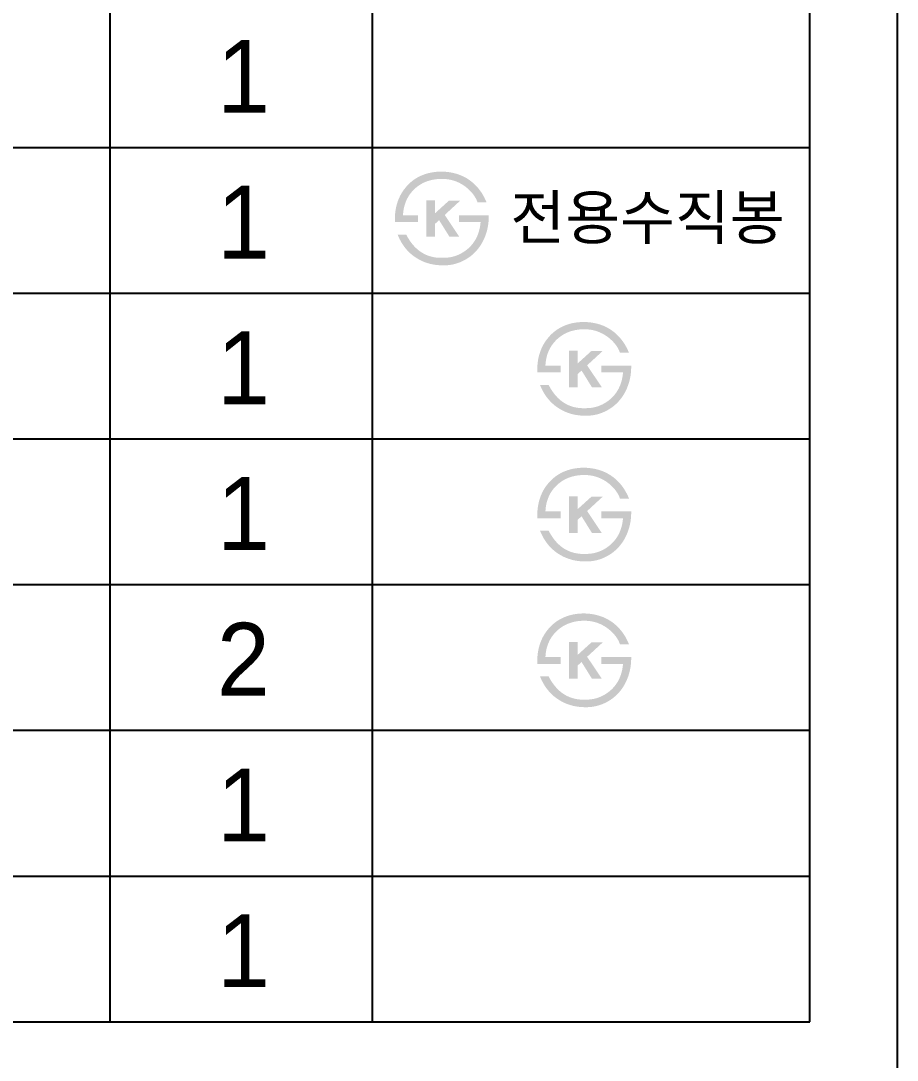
# Model space of a CAD drawing. Header units: millimetres. Extents: x 0 to 5648, y -67 to 2530.
# Drawn here: x 3435.6 to 3736.3, y 1836.8 to 2193.4 of the extents above; entities that cross this region are included whole.
import ezdxf
from ezdxf.enums import TextEntityAlignment as Align

# ---------------------------------------------------------------- set-up
doc = ezdxf.new("R2010")
doc.units = ezdxf.units.MM
doc.layers.add('TEXT', color=7, linetype='Continuous')
doc.layers.add('도각라인', color=255, linetype='Continuous')
doc.styles.add('타이틀', font='H2GTRM.TTF', dxfattribs={"height": 25})

msp = doc.modelspace()

# ---------------------------------------------------------------- hatches: boundary and pattern name
at = {"layer": 'TEXT'}
for points in [[(3563.98, 2124.38), (3563.96, 2124.8), (3563.95, 2125.21), (3563.95, 2125.61), (3563.96, 2126.02), (3563.97, 2126.42), (3563.99, 2126.82), (3564.03, 2127.22), (3564.07, 2127.62), (3564.11, 2128.02), (3564.17, 2128.41), (3564.24, 2128.8), (3564.31, 2129.19), (3564.39, 2129.58), (3564.49, 2129.97), (3564.59, 2130.35), (3564.69, 2130.73), (3564.82, 2131.12), (3564.94, 2131.5), (3565.08, 2131.87), (3565.23, 2132.24), (3565.38, 2132.61), (3565.55, 2132.96), (3565.72, 2133.32), (3565.89, 2133.66), (3566.08, 2134), (3566.28, 2134.34), (3566.48, 2134.66), (3566.69, 2134.99), (3566.91, 2135.3), (3567.14, 2135.61), (3567.38, 2135.92), (3567.88, 2136.53), (3568.15, 2136.84), (3568.43, 2137.13), (3568.71, 2137.42), (3569, 2137.7), (3569.3, 2137.97), (3569.6, 2138.23), (3569.91, 2138.48), (3570.23, 2138.72), (3570.55, 2138.95), (3570.88, 2139.18), (3571.22, 2139.39), (3571.57, 2139.6), (3571.92, 2139.79), (3572.28, 2139.98), (3572.65, 2140.16), (3573.05, 2140.34), (3573.46, 2140.51), (3573.88, 2140.67), (3574.3, 2140.82), (3574.72, 2140.95), (3575.16, 2141.08), (3575.6, 2141.19), (3576.04, 2141.29), (3576.49, 2141.38), (3576.95, 2141.46), (3577.41, 2141.53), (3577.88, 2141.58), (3578.36, 2141.63), (3578.84, 2141.66), (3579.33, 2141.68), (3579.82, 2141.69), (3580.58, 2141.67), (3580.96, 2141.65), (3581.33, 2141.63), (3581.7, 2141.59), (3582.06, 2141.55), (3582.42, 2141.51), (3582.78, 2141.45), (3583.13, 2141.4), (3583.48, 2141.33), (3583.82, 2141.26), (3584.16, 2141.18), (3584.5, 2141.1), (3584.83, 2141.01), (3585.16, 2140.91), (3585.49, 2140.81), (3585.81, 2140.7), (3586.13, 2140.58), (3586.44, 2140.46), (3586.75, 2140.33), (3587.06, 2140.2), (3587.36, 2140.06), (3587.66, 2139.91), (3587.96, 2139.75), (3588.25, 2139.59), (3588.54, 2139.43), (3588.82, 2139.25), (3589.1, 2139.07), (3589.38, 2138.89), (3589.65, 2138.7), (3589.92, 2138.5), (3590.18, 2138.29), (3590.6, 2137.95), (3591.01, 2137.59), (3591.41, 2137.22), (3591.79, 2136.83), (3592.16, 2136.43), (3592.52, 2136.02), (3592.86, 2135.59), (3593.19, 2135.15), (3593.51, 2134.7), (3593.82, 2134.23), (3594.12, 2133.74), (3594.4, 2133.25), (3594.67, 2132.74), (3594.92, 2132.22), (3595.17, 2131.68), (3595.4, 2131.13), (3595.4, 2131.13), (3592.3, 2131.13), (3592.3, 2131.13), (3592.24, 2131.3), (3592.17, 2131.48), (3592.1, 2131.65), (3592.03, 2131.82), (3591.96, 2131.99), (3591.88, 2132.17), (3591.79, 2132.34), (3591.7, 2132.51), (3591.61, 2132.67), (3591.52, 2132.84), (3591.42, 2133.01), (3591.31, 2133.17), (3591.21, 2133.34), (3591.1, 2133.5), (3590.98, 2133.67), (3590.86, 2133.83), (3590.74, 2133.99), (3590.61, 2134.15), (3590.35, 2134.47), (3590.07, 2134.78), (3589.77, 2135.09), (3589.46, 2135.4), (3589.13, 2135.71), (3588.79, 2136.01), (3588.43, 2136.3), (3588.2, 2136.48), (3587.97, 2136.65), (3587.73, 2136.82), (3587.5, 2136.98), (3587.26, 2137.14), (3587.02, 2137.29), (3586.78, 2137.43), (3586.53, 2137.57), (3586.29, 2137.7), (3586.04, 2137.83), (3585.79, 2137.95), (3585.54, 2138.06), (3585.28, 2138.17), (3585.03, 2138.28), (3584.77, 2138.38), (3584.51, 2138.47), (3584.25, 2138.56), (3583.98, 2138.64), (3583.72, 2138.72), (3583.45, 2138.79), (3583.18, 2138.85), (3582.91, 2138.91), (3582.64, 2138.96), (3582.36, 2139.01), (3582.09, 2139.06), (3581.81, 2139.09), (3581.53, 2139.12), (3581.24, 2139.15), (3580.96, 2139.17), (3580.67, 2139.18), (3580.39, 2139.19), (3580.1, 2139.19), (3579.75, 2139.19), (3579.41, 2139.18), (3579.07, 2139.16), (3578.73, 2139.14), (3578.4, 2139.11), (3578.07, 2139.08), (3577.74, 2139.03), (3577.42, 2138.98), (3577.1, 2138.93), (3576.79, 2138.87), (3576.48, 2138.8), (3576.17, 2138.72), (3575.87, 2138.64), (3575.57, 2138.55), (3575.27, 2138.46), (3574.98, 2138.36), (3574.69, 2138.25), (3574.41, 2138.14), (3574.13, 2138.02), (3573.85, 2137.89), (3573.58, 2137.76), (3573.31, 2137.62), (3573.04, 2137.47), (3572.78, 2137.32), (3572.52, 2137.16), (3572.27, 2136.99), (3572.02, 2136.82), (3571.77, 2136.64), (3571.53, 2136.45), (3571.29, 2136.26), (3571.05, 2136.06), (3570.82, 2135.85), (3570.59, 2135.64), (3570.36, 2135.41), (3570.14, 2135.19), (3569.93, 2134.96), (3569.72, 2134.72), (3569.52, 2134.48), (3569.33, 2134.24), (3569.15, 2133.99), (3568.97, 2133.74), (3568.79, 2133.48), (3568.63, 2133.22), (3568.47, 2132.95), (3568.32, 2132.68), (3568.17, 2132.41), (3568.04, 2132.13), (3567.91, 2131.85), (3567.78, 2131.56), (3567.66, 2131.27), (3567.55, 2130.97), (3567.45, 2130.67), (3567.35, 2130.37), (3567.26, 2130.06), (3567.18, 2129.75), (3567.1, 2129.43), (3567.03, 2129.11), (3566.97, 2128.78), (3566.91, 2128.45), (3566.86, 2128.12), (3566.82, 2127.78), (3566.78, 2127.44), (3566.75, 2127.09), (3566.73, 2126.74), (3566.73, 2126.74), (3571.91, 2126.74), (3571.91, 2126.74), (3571.91, 2126.74), (3571.91, 2124.39), (3571.91, 2124.38), (3571.91, 2124.38), (3563.98, 2124.38)], [(3577.74, 2127.42), (3582.54, 2131.78), (3586.41, 2131.78), (3581.04, 2126.82), (3586.07, 2119.32), (3582.69, 2119.32), (3579.13, 2125.02), (3577.74, 2123.78), (3577.74, 2119.32), (3574.79, 2119.32), (3574.79, 2131.89), (3577.74, 2131.89)], [(3596.15, 2126.74), (3596.15, 2126.3), (3596.15, 2125.86), (3596.14, 2125.42), (3596.11, 2124.99), (3596.08, 2124.56), (3596.04, 2124.14), (3595.99, 2123.71), (3595.92, 2123.29), (3595.85, 2122.87), (3595.77, 2122.45), (3595.69, 2122.04), (3595.59, 2121.63), (3595.48, 2121.22), (3595.36, 2120.81), (3595.24, 2120.41), (3595.1, 2120.01), (3594.96, 2119.62), (3594.81, 2119.24), (3594.66, 2118.87), (3594.49, 2118.5), (3594.32, 2118.13), (3594.14, 2117.78), (3593.95, 2117.43), (3593.76, 2117.08), (3593.55, 2116.74), (3593.34, 2116.41), (3593.12, 2116.08), (3592.9, 2115.76), (3592.66, 2115.44), (3592.42, 2115.13), (3592.17, 2114.83), (3591.91, 2114.53), (3591.64, 2114.24), (3591.37, 2113.95), (3591.09, 2113.68), (3590.8, 2113.41), (3590.51, 2113.15), (3590.21, 2112.9), (3589.91, 2112.66), (3589.6, 2112.43), (3589.28, 2112.21), (3588.96, 2111.99), (3588.64, 2111.79), (3588.31, 2111.59), (3587.97, 2111.4), (3587.63, 2111.22), (3587.28, 2111.04), (3586.93, 2110.88), (3586.56, 2110.71), (3586.19, 2110.56), (3585.82, 2110.42), (3585.44, 2110.29), (3585.06, 2110.16), (3584.68, 2110.05), (3584.3, 2109.95), (3583.91, 2109.86), (3583.52, 2109.78), (3583.12, 2109.72), (3582.73, 2109.66), (3582.33, 2109.61), (3581.93, 2109.57), (3581.52, 2109.55), (3581.11, 2109.53), (3580.7, 2109.53), (3580.04, 2109.53), (3579.38, 2109.56), (3578.74, 2109.61), (3578.1, 2109.67), (3577.48, 2109.76), (3577.17, 2109.81), (3576.87, 2109.87), (3576.56, 2109.93), (3576.26, 2110), (3575.96, 2110.07), (3575.67, 2110.15), (3575.38, 2110.23), (3575.09, 2110.32), (3574.8, 2110.41), (3574.51, 2110.51), (3574.23, 2110.61), (3573.95, 2110.72), (3573.67, 2110.84), (3573.4, 2110.96), (3573.13, 2111.08), (3572.86, 2111.21), (3572.59, 2111.34), (3572.32, 2111.48), (3572.06, 2111.63), (3571.8, 2111.78), (3571.55, 2111.93), (3571.02, 2112.26), (3570.76, 2112.44), (3570.5, 2112.63), (3570.25, 2112.81), (3570, 2113.01), (3569.75, 2113.21), (3569.51, 2113.41), (3569.27, 2113.62), (3569.04, 2113.83), (3568.81, 2114.05), (3568.59, 2114.27), (3568.37, 2114.5), (3568.15, 2114.73), (3567.94, 2114.97), (3567.74, 2115.21), (3567.53, 2115.46), (3567.34, 2115.71), (3567.14, 2115.97), (3566.95, 2116.23), (3566.77, 2116.5), (3566.59, 2116.77), (3566.41, 2117.04), (3566.24, 2117.33), (3566.07, 2117.61), (3565.91, 2117.9), (3565.75, 2118.2), (3565.59, 2118.5), (3565.44, 2118.81), (3565.15, 2119.44), (3564.88, 2120.08), (3564.88, 2120.08), (3567.83, 2120.08), (3567.83, 2120.08), (3568.06, 2119.66), (3568.29, 2119.24), (3568.53, 2118.84), (3568.78, 2118.45), (3569.02, 2118.07), (3569.28, 2117.7), (3569.54, 2117.35), (3569.8, 2117.01), (3570.07, 2116.67), (3570.34, 2116.35), (3570.62, 2116.05), (3570.91, 2115.75), (3571.2, 2115.46), (3571.5, 2115.19), (3571.8, 2114.93), (3572.1, 2114.68), (3572.33, 2114.51), (3572.56, 2114.34), (3572.79, 2114.18), (3573.03, 2114.02), (3573.26, 2113.87), (3573.5, 2113.73), (3573.75, 2113.6), (3573.99, 2113.46), (3574.24, 2113.34), (3574.49, 2113.22), (3574.74, 2113.11), (3575, 2113), (3575.26, 2112.9), (3575.52, 2112.81), (3575.79, 2112.72), (3576.06, 2112.63), (3576.33, 2112.56), (3576.6, 2112.49), (3576.88, 2112.42), (3577.16, 2112.36), (3577.44, 2112.31), (3577.72, 2112.26), (3578.01, 2112.22), (3578.3, 2112.19), (3578.59, 2112.16), (3578.89, 2112.14), (3579.19, 2112.12), (3579.49, 2112.11), (3579.79, 2112.11), (3580.1, 2112.11), (3580.41, 2112.11), (3581.27, 2112.14), (3581.54, 2112.15), (3581.81, 2112.17), (3582.08, 2112.2), (3582.35, 2112.23), (3582.61, 2112.26), (3582.88, 2112.31), (3583.14, 2112.35), (3583.4, 2112.41), (3583.66, 2112.46), (3583.92, 2112.53), (3584.17, 2112.6), (3584.43, 2112.67), (3584.68, 2112.75), (3584.93, 2112.84), (3585.18, 2112.93), (3585.42, 2113.03), (3585.67, 2113.13), (3585.91, 2113.24), (3586.15, 2113.36), (3586.39, 2113.48), (3586.63, 2113.6), (3586.87, 2113.73), (3587.1, 2113.87), (3587.34, 2114.01), (3587.57, 2114.16), (3587.8, 2114.31), (3588.03, 2114.47), (3588.25, 2114.63), (3588.48, 2114.8), (3588.7, 2114.98), (3588.96, 2115.2), (3589.21, 2115.42), (3589.45, 2115.64), (3589.68, 2115.87), (3589.91, 2116.11), (3590.13, 2116.35), (3590.34, 2116.6), (3590.55, 2116.85), (3590.75, 2117.1), (3590.94, 2117.36), (3591.13, 2117.63), (3591.3, 2117.9), (3591.47, 2118.18), (3591.64, 2118.46), (3591.79, 2118.75), (3591.94, 2119.04), (3592.08, 2119.33), (3592.22, 2119.64), (3592.35, 2119.94), (3592.47, 2120.25), (3592.58, 2120.57), (3592.68, 2120.89), (3592.78, 2121.22), (3592.87, 2121.55), (3592.96, 2121.89), (3593.04, 2122.23), (3593.11, 2122.57), (3593.17, 2122.93), (3593.22, 2123.28), (3593.27, 2123.65), (3593.31, 2124.01), (3593.35, 2124.38), (3593.35, 2124.38), (3585.92, 2124.38), (3585.92, 2124.38), (3585.92, 2124.39), (3585.92, 2126.74), (3585.92, 2126.74), (3585.92, 2126.74), (3596.15, 2126.74)], [(3612.83, 2072.79), (3612.81, 2073.2), (3612.8, 2073.61), (3612.8, 2074.02), (3612.81, 2074.42), (3612.82, 2074.83), (3612.85, 2075.23), (3612.88, 2075.63), (3612.92, 2076.03), (3612.97, 2076.42), (3613.02, 2076.82), (3613.09, 2077.21), (3613.16, 2077.6), (3613.25, 2077.99), (3613.34, 2078.37), (3613.44, 2078.76), (3613.55, 2079.14), (3613.67, 2079.52), (3613.8, 2079.9), (3613.94, 2080.28), (3614.08, 2080.65), (3614.24, 2081.01), (3614.4, 2081.37), (3614.57, 2081.72), (3614.75, 2082.07), (3614.93, 2082.41), (3615.13, 2082.74), (3615.33, 2083.07), (3615.54, 2083.39), (3615.76, 2083.71), (3615.99, 2084.02), (3616.23, 2084.32), (3616.73, 2084.94), (3617, 2085.24), (3617.28, 2085.54), (3617.56, 2085.83), (3617.85, 2086.1), (3618.15, 2086.37), (3618.45, 2086.63), (3618.76, 2086.88), (3619.08, 2087.12), (3619.4, 2087.36), (3619.74, 2087.58), (3620.08, 2087.79), (3620.42, 2088), (3620.77, 2088.2), (3621.13, 2088.38), (3621.5, 2088.56), (3621.9, 2088.74), (3622.31, 2088.91), (3622.73, 2089.07), (3623.15, 2089.22), (3623.58, 2089.36), (3624.01, 2089.48), (3624.45, 2089.59), (3624.89, 2089.7), (3625.34, 2089.79), (3625.8, 2089.87), (3626.26, 2089.93), (3626.73, 2089.99), (3627.21, 2090.03), (3627.69, 2090.07), (3628.18, 2090.09), (3628.67, 2090.1), (3629.44, 2090.08), (3629.81, 2090.06), (3630.18, 2090.03), (3630.55, 2090), (3630.91, 2089.96), (3631.27, 2089.91), (3631.63, 2089.86), (3631.98, 2089.8), (3632.33, 2089.74), (3632.67, 2089.66), (3633.01, 2089.59), (3633.35, 2089.5), (3633.69, 2089.41), (3634.01, 2089.32), (3634.34, 2089.21), (3634.66, 2089.1), (3634.98, 2088.99), (3635.29, 2088.87), (3635.61, 2088.74), (3635.91, 2088.6), (3636.21, 2088.46), (3636.51, 2088.31), (3636.81, 2088.16), (3637.1, 2088), (3637.39, 2087.83), (3637.67, 2087.66), (3637.95, 2087.48), (3638.23, 2087.29), (3638.5, 2087.1), (3638.77, 2086.9), (3639.04, 2086.7), (3639.46, 2086.35), (3639.86, 2086), (3640.26, 2085.62), (3640.64, 2085.24), (3641.01, 2084.84), (3641.37, 2084.42), (3641.71, 2084), (3642.05, 2083.56), (3642.37, 2083.1), (3642.67, 2082.63), (3642.97, 2082.15), (3643.25, 2081.65), (3643.52, 2081.14), (3643.78, 2080.62), (3644.02, 2080.08), (3644.25, 2079.53), (3644.25, 2079.53), (3641.15, 2079.53), (3641.15, 2079.53), (3641.09, 2079.71), (3641.02, 2079.88), (3640.96, 2080.06), (3640.88, 2080.23), (3640.81, 2080.4), (3640.73, 2080.57), (3640.64, 2080.74), (3640.56, 2080.91), (3640.46, 2081.08), (3640.37, 2081.25), (3640.27, 2081.41), (3640.17, 2081.58), (3640.06, 2081.74), (3639.95, 2081.91), (3639.83, 2082.07), (3639.71, 2082.23), (3639.59, 2082.39), (3639.47, 2082.55), (3639.2, 2082.87), (3638.92, 2083.19), (3638.62, 2083.5), (3638.31, 2083.81), (3637.99, 2084.11), (3637.64, 2084.41), (3637.29, 2084.71), (3637.05, 2084.89), (3636.82, 2085.06), (3636.59, 2085.23), (3636.35, 2085.39), (3636.11, 2085.54), (3635.87, 2085.69), (3635.63, 2085.84), (3635.38, 2085.97), (3635.14, 2086.11), (3634.89, 2086.23), (3634.64, 2086.35), (3634.39, 2086.47), (3634.13, 2086.58), (3633.88, 2086.68), (3633.62, 2086.78), (3633.36, 2086.88), (3633.1, 2086.96), (3632.84, 2087.05), (3632.57, 2087.12), (3632.3, 2087.19), (3632.03, 2087.26), (3631.76, 2087.32), (3631.49, 2087.37), (3631.22, 2087.42), (3630.94, 2087.46), (3630.66, 2087.5), (3630.38, 2087.53), (3630.1, 2087.55), (3629.81, 2087.57), (3629.53, 2087.59), (3629.24, 2087.6), (3628.95, 2087.6), (3628.6, 2087.6), (3628.26, 2087.59), (3627.92, 2087.57), (3627.58, 2087.55), (3627.25, 2087.52), (3626.92, 2087.48), (3626.59, 2087.44), (3626.27, 2087.39), (3625.95, 2087.33), (3625.64, 2087.27), (3625.33, 2087.2), (3625.02, 2087.13), (3624.72, 2087.05), (3624.42, 2086.96), (3624.13, 2086.86), (3623.83, 2086.76), (3623.55, 2086.66), (3623.26, 2086.54), (3622.98, 2086.42), (3622.7, 2086.29), (3622.43, 2086.16), (3622.16, 2086.02), (3621.9, 2085.87), (3621.63, 2085.72), (3621.38, 2085.56), (3621.12, 2085.39), (3620.87, 2085.22), (3620.62, 2085.04), (3620.38, 2084.86), (3620.14, 2084.66), (3619.91, 2084.46), (3619.67, 2084.26), (3619.44, 2084.04), (3619.21, 2083.82), (3619, 2083.59), (3618.78, 2083.36), (3618.58, 2083.13), (3618.38, 2082.89), (3618.18, 2082.64), (3618, 2082.39), (3617.82, 2082.14), (3617.65, 2081.89), (3617.48, 2081.62), (3617.32, 2081.36), (3617.17, 2081.09), (3617.03, 2080.82), (3616.89, 2080.54), (3616.76, 2080.25), (3616.63, 2079.97), (3616.52, 2079.68), (3616.4, 2079.38), (3616.3, 2079.08), (3616.2, 2078.78), (3616.11, 2078.47), (3616.03, 2078.15), (3615.95, 2077.84), (3615.88, 2077.51), (3615.82, 2077.19), (3615.76, 2076.86), (3615.71, 2076.52), (3615.67, 2076.18), (3615.64, 2075.84), (3615.61, 2075.49), (3615.59, 2075.14), (3615.59, 2075.14), (3620.76, 2075.14), (3620.76, 2075.14), (3620.76, 2075.14), (3620.76, 2072.79), (3620.76, 2072.79), (3620.76, 2072.79), (3612.83, 2072.79)], [(3626.59, 2075.83), (3631.39, 2080.18), (3635.26, 2080.18), (3629.89, 2075.23), (3634.92, 2067.72), (3631.54, 2067.72), (3627.98, 2073.43), (3626.59, 2072.19), (3626.59, 2067.72), (3623.64, 2067.72), (3623.64, 2080.29), (3626.59, 2080.29)], [(3645, 2075.14), (3645.01, 2074.7), (3645, 2074.26), (3644.99, 2073.83), (3644.96, 2073.4), (3644.93, 2072.97), (3644.89, 2072.54), (3644.84, 2072.12), (3644.78, 2071.69), (3644.71, 2071.28), (3644.63, 2070.86), (3644.54, 2070.44), (3644.44, 2070.03), (3644.33, 2069.62), (3644.21, 2069.22), (3644.09, 2068.81), (3643.95, 2068.41), (3643.81, 2068.03), (3643.66, 2067.65), (3643.51, 2067.27), (3643.34, 2066.9), (3643.17, 2066.54), (3642.99, 2066.18), (3642.81, 2065.83), (3642.61, 2065.49), (3642.41, 2065.15), (3642.2, 2064.81), (3641.98, 2064.49), (3641.75, 2064.16), (3641.51, 2063.85), (3641.27, 2063.54), (3641.02, 2063.23), (3640.76, 2062.93), (3640.49, 2062.64), (3640.22, 2062.36), (3639.94, 2062.08), (3639.65, 2061.82), (3639.36, 2061.56), (3639.06, 2061.31), (3638.76, 2061.07), (3638.45, 2060.84), (3638.14, 2060.61), (3637.82, 2060.4), (3637.49, 2060.19), (3637.16, 2059.99), (3636.82, 2059.8), (3636.48, 2059.62), (3636.13, 2059.45), (3635.78, 2059.28), (3635.41, 2059.12), (3635.04, 2058.97), (3634.67, 2058.82), (3634.29, 2058.69), (3633.91, 2058.57), (3633.53, 2058.46), (3633.15, 2058.36), (3632.76, 2058.27), (3632.37, 2058.19), (3631.98, 2058.12), (3631.58, 2058.06), (3631.18, 2058.02), (3630.78, 2057.98), (3630.37, 2057.95), (3629.97, 2057.94), (3629.56, 2057.93), (3628.89, 2057.94), (3628.24, 2057.96), (3627.59, 2058.01), (3626.96, 2058.08), (3626.33, 2058.17), (3626.02, 2058.22), (3625.72, 2058.28), (3625.42, 2058.34), (3625.11, 2058.4), (3624.82, 2058.48), (3624.52, 2058.55), (3624.23, 2058.64), (3623.94, 2058.73), (3623.65, 2058.82), (3623.37, 2058.92), (3623.08, 2059.02), (3622.8, 2059.13), (3622.53, 2059.24), (3622.25, 2059.36), (3621.98, 2059.48), (3621.71, 2059.61), (3621.44, 2059.75), (3621.18, 2059.89), (3620.92, 2060.03), (3620.66, 2060.18), (3620.4, 2060.34), (3619.88, 2060.67), (3619.61, 2060.85), (3619.35, 2061.03), (3619.1, 2061.22), (3618.85, 2061.41), (3618.6, 2061.61), (3618.36, 2061.81), (3618.13, 2062.02), (3617.89, 2062.24), (3617.66, 2062.45), (3617.44, 2062.68), (3617.22, 2062.9), (3617.01, 2063.14), (3616.79, 2063.37), (3616.59, 2063.62), (3616.39, 2063.86), (3616.19, 2064.12), (3615.99, 2064.37), (3615.8, 2064.63), (3615.62, 2064.9), (3615.44, 2065.17), (3615.26, 2065.45), (3615.09, 2065.73), (3614.92, 2066.02), (3614.76, 2066.31), (3614.6, 2066.61), (3614.44, 2066.91), (3614.29, 2067.21), (3614.01, 2067.84), (3613.73, 2068.49), (3613.73, 2068.49), (3616.69, 2068.49), (3616.69, 2068.49), (3616.91, 2068.06), (3617.15, 2067.65), (3617.38, 2067.25), (3617.63, 2066.86), (3617.88, 2066.48), (3618.13, 2066.11), (3618.39, 2065.75), (3618.65, 2065.41), (3618.92, 2065.08), (3619.2, 2064.76), (3619.48, 2064.45), (3619.76, 2064.15), (3620.05, 2063.87), (3620.35, 2063.6), (3620.65, 2063.33), (3620.96, 2063.08), (3621.18, 2062.91), (3621.41, 2062.74), (3621.64, 2062.58), (3621.88, 2062.43), (3622.11, 2062.28), (3622.35, 2062.14), (3622.6, 2062), (3622.84, 2061.87), (3623.09, 2061.74), (3623.34, 2061.63), (3623.6, 2061.51), (3623.85, 2061.41), (3624.11, 2061.31), (3624.38, 2061.21), (3624.64, 2061.12), (3624.91, 2061.04), (3625.18, 2060.96), (3625.45, 2060.89), (3625.73, 2060.83), (3626.01, 2060.77), (3626.29, 2060.72), (3626.58, 2060.67), (3626.86, 2060.63), (3627.15, 2060.59), (3627.45, 2060.57), (3627.74, 2060.54), (3628.04, 2060.53), (3628.34, 2060.52), (3628.65, 2060.51), (3628.95, 2060.51), (3629.26, 2060.52), (3630.12, 2060.54), (3630.4, 2060.56), (3630.67, 2060.58), (3630.93, 2060.6), (3631.2, 2060.63), (3631.47, 2060.67), (3631.73, 2060.71), (3631.99, 2060.76), (3632.25, 2060.81), (3632.51, 2060.87), (3632.77, 2060.93), (3633.02, 2061), (3633.28, 2061.08), (3633.53, 2061.16), (3633.78, 2061.25), (3634.03, 2061.34), (3634.28, 2061.44), (3634.52, 2061.54), (3634.76, 2061.65), (3635.01, 2061.76), (3635.25, 2061.88), (3635.48, 2062.01), (3635.72, 2062.14), (3635.96, 2062.27), (3636.19, 2062.42), (3636.42, 2062.56), (3636.65, 2062.72), (3636.88, 2062.88), (3637.11, 2063.04), (3637.33, 2063.21), (3637.55, 2063.38), (3637.81, 2063.6), (3638.06, 2063.82), (3638.3, 2064.05), (3638.54, 2064.28), (3638.76, 2064.51), (3638.98, 2064.76), (3639.2, 2065), (3639.4, 2065.25), (3639.6, 2065.51), (3639.79, 2065.77), (3639.98, 2066.04), (3640.16, 2066.31), (3640.33, 2066.58), (3640.49, 2066.86), (3640.65, 2067.15), (3640.79, 2067.44), (3640.94, 2067.74), (3641.07, 2068.04), (3641.2, 2068.35), (3641.32, 2068.66), (3641.43, 2068.97), (3641.54, 2069.3), (3641.64, 2069.62), (3641.73, 2069.95), (3641.81, 2070.29), (3641.89, 2070.63), (3641.96, 2070.98), (3642.02, 2071.33), (3642.08, 2071.69), (3642.13, 2072.05), (3642.17, 2072.42), (3642.2, 2072.79), (3642.2, 2072.79), (3634.77, 2072.79), (3634.77, 2072.79), (3634.77, 2072.79), (3634.77, 2075.14), (3634.77, 2075.14), (3634.77, 2075.14), (3645, 2075.14)], [(3612.83, 2022.79), (3612.81, 2023.2), (3612.8, 2023.61), (3612.8, 2024.02), (3612.81, 2024.42), (3612.82, 2024.83), (3612.85, 2025.23), (3612.88, 2025.63), (3612.92, 2026.03), (3612.97, 2026.42), (3613.02, 2026.82), (3613.09, 2027.21), (3613.16, 2027.6), (3613.25, 2027.99), (3613.34, 2028.37), (3613.44, 2028.76), (3613.55, 2029.14), (3613.67, 2029.52), (3613.8, 2029.9), (3613.94, 2030.28), (3614.08, 2030.65), (3614.24, 2031.01), (3614.4, 2031.37), (3614.57, 2031.72), (3614.75, 2032.07), (3614.93, 2032.41), (3615.13, 2032.74), (3615.33, 2033.07), (3615.54, 2033.39), (3615.76, 2033.71), (3615.99, 2034.02), (3616.23, 2034.32), (3616.73, 2034.94), (3617, 2035.24), (3617.28, 2035.54), (3617.56, 2035.83), (3617.85, 2036.1), (3618.15, 2036.37), (3618.45, 2036.63), (3618.76, 2036.88), (3619.08, 2037.12), (3619.4, 2037.36), (3619.74, 2037.58), (3620.08, 2037.79), (3620.42, 2038), (3620.77, 2038.2), (3621.13, 2038.38), (3621.5, 2038.56), (3621.9, 2038.74), (3622.31, 2038.91), (3622.73, 2039.07), (3623.15, 2039.22), (3623.58, 2039.36), (3624.01, 2039.48), (3624.45, 2039.59), (3624.89, 2039.7), (3625.34, 2039.79), (3625.8, 2039.87), (3626.26, 2039.93), (3626.73, 2039.99), (3627.21, 2040.03), (3627.69, 2040.07), (3628.18, 2040.09), (3628.67, 2040.1), (3629.44, 2040.08), (3629.81, 2040.06), (3630.18, 2040.03), (3630.55, 2040), (3630.91, 2039.96), (3631.27, 2039.91), (3631.63, 2039.86), (3631.98, 2039.8), (3632.33, 2039.74), (3632.67, 2039.66), (3633.01, 2039.59), (3633.35, 2039.5), (3633.69, 2039.41), (3634.01, 2039.32), (3634.34, 2039.21), (3634.66, 2039.1), (3634.98, 2038.99), (3635.29, 2038.87), (3635.61, 2038.74), (3635.91, 2038.6), (3636.21, 2038.46), (3636.51, 2038.31), (3636.81, 2038.16), (3637.1, 2038), (3637.39, 2037.83), (3637.67, 2037.66), (3637.95, 2037.48), (3638.23, 2037.29), (3638.5, 2037.1), (3638.77, 2036.9), (3639.04, 2036.7), (3639.46, 2036.35), (3639.86, 2036), (3640.26, 2035.62), (3640.64, 2035.24), (3641.01, 2034.84), (3641.37, 2034.42), (3641.71, 2034), (3642.05, 2033.56), (3642.37, 2033.1), (3642.67, 2032.63), (3642.97, 2032.15), (3643.25, 2031.65), (3643.52, 2031.14), (3643.78, 2030.62), (3644.02, 2030.08), (3644.25, 2029.53), (3644.25, 2029.53), (3641.15, 2029.53), (3641.15, 2029.53), (3641.09, 2029.71), (3641.02, 2029.88), (3640.96, 2030.06), (3640.88, 2030.23), (3640.81, 2030.4), (3640.73, 2030.57), (3640.64, 2030.74), (3640.56, 2030.91), (3640.46, 2031.08), (3640.37, 2031.25), (3640.27, 2031.41), (3640.17, 2031.58), (3640.06, 2031.74), (3639.95, 2031.91), (3639.83, 2032.07), (3639.71, 2032.23), (3639.59, 2032.39), (3639.47, 2032.55), (3639.2, 2032.87), (3638.92, 2033.19), (3638.62, 2033.5), (3638.31, 2033.81), (3637.99, 2034.11), (3637.64, 2034.41), (3637.29, 2034.71), (3637.05, 2034.89), (3636.82, 2035.06), (3636.59, 2035.23), (3636.35, 2035.39), (3636.11, 2035.54), (3635.87, 2035.69), (3635.63, 2035.84), (3635.38, 2035.97), (3635.14, 2036.11), (3634.89, 2036.23), (3634.64, 2036.35), (3634.39, 2036.47), (3634.13, 2036.58), (3633.88, 2036.68), (3633.62, 2036.78), (3633.36, 2036.88), (3633.1, 2036.96), (3632.84, 2037.05), (3632.57, 2037.12), (3632.3, 2037.19), (3632.03, 2037.26), (3631.76, 2037.32), (3631.49, 2037.37), (3631.22, 2037.42), (3630.94, 2037.46), (3630.66, 2037.5), (3630.38, 2037.53), (3630.1, 2037.55), (3629.81, 2037.57), (3629.53, 2037.59), (3629.24, 2037.6), (3628.95, 2037.6), (3628.6, 2037.6), (3628.26, 2037.59), (3627.92, 2037.57), (3627.58, 2037.55), (3627.25, 2037.52), (3626.92, 2037.48), (3626.59, 2037.44), (3626.27, 2037.39), (3625.95, 2037.33), (3625.64, 2037.27), (3625.33, 2037.2), (3625.02, 2037.13), (3624.72, 2037.05), (3624.42, 2036.96), (3624.13, 2036.86), (3623.83, 2036.76), (3623.55, 2036.66), (3623.26, 2036.54), (3622.98, 2036.42), (3622.7, 2036.29), (3622.43, 2036.16), (3622.16, 2036.02), (3621.9, 2035.87), (3621.63, 2035.72), (3621.38, 2035.56), (3621.12, 2035.39), (3620.87, 2035.22), (3620.62, 2035.04), (3620.38, 2034.86), (3620.14, 2034.66), (3619.91, 2034.46), (3619.67, 2034.26), (3619.44, 2034.04), (3619.21, 2033.82), (3619, 2033.59), (3618.78, 2033.36), (3618.58, 2033.13), (3618.38, 2032.89), (3618.18, 2032.64), (3618, 2032.39), (3617.82, 2032.14), (3617.65, 2031.89), (3617.48, 2031.62), (3617.32, 2031.36), (3617.17, 2031.09), (3617.03, 2030.82), (3616.89, 2030.54), (3616.76, 2030.25), (3616.63, 2029.97), (3616.52, 2029.68), (3616.4, 2029.38), (3616.3, 2029.08), (3616.2, 2028.78), (3616.11, 2028.47), (3616.03, 2028.15), (3615.95, 2027.84), (3615.88, 2027.51), (3615.82, 2027.19), (3615.76, 2026.86), (3615.71, 2026.52), (3615.67, 2026.18), (3615.64, 2025.84), (3615.61, 2025.49), (3615.59, 2025.14), (3615.59, 2025.14), (3620.76, 2025.14), (3620.76, 2025.14), (3620.76, 2025.14), (3620.76, 2022.79), (3620.76, 2022.79), (3620.76, 2022.79), (3612.83, 2022.79)], [(3626.59, 2025.83), (3631.39, 2030.18), (3635.26, 2030.18), (3629.89, 2025.23), (3634.92, 2017.72), (3631.54, 2017.72), (3627.98, 2023.43), (3626.59, 2022.19), (3626.59, 2017.72), (3623.64, 2017.72), (3623.64, 2030.29), (3626.59, 2030.29)], [(3645, 2025.14), (3645.01, 2024.7), (3645, 2024.26), (3644.99, 2023.83), (3644.96, 2023.4), (3644.93, 2022.97), (3644.89, 2022.54), (3644.84, 2022.12), (3644.78, 2021.69), (3644.71, 2021.28), (3644.63, 2020.86), (3644.54, 2020.44), (3644.44, 2020.03), (3644.33, 2019.62), (3644.21, 2019.22), (3644.09, 2018.81), (3643.95, 2018.41), (3643.81, 2018.03), (3643.66, 2017.65), (3643.51, 2017.27), (3643.34, 2016.9), (3643.17, 2016.54), (3642.99, 2016.18), (3642.81, 2015.83), (3642.61, 2015.49), (3642.41, 2015.15), (3642.2, 2014.81), (3641.98, 2014.49), (3641.75, 2014.16), (3641.51, 2013.85), (3641.27, 2013.54), (3641.02, 2013.23), (3640.76, 2012.93), (3640.49, 2012.64), (3640.22, 2012.36), (3639.94, 2012.08), (3639.65, 2011.82), (3639.36, 2011.56), (3639.06, 2011.31), (3638.76, 2011.07), (3638.45, 2010.84), (3638.14, 2010.61), (3637.82, 2010.4), (3637.49, 2010.19), (3637.16, 2009.99), (3636.82, 2009.8), (3636.48, 2009.62), (3636.13, 2009.45), (3635.78, 2009.28), (3635.41, 2009.12), (3635.04, 2008.97), (3634.67, 2008.82), (3634.29, 2008.69), (3633.91, 2008.57), (3633.53, 2008.46), (3633.15, 2008.36), (3632.76, 2008.27), (3632.37, 2008.19), (3631.98, 2008.12), (3631.58, 2008.06), (3631.18, 2008.02), (3630.78, 2007.98), (3630.37, 2007.95), (3629.97, 2007.94), (3629.56, 2007.93), (3628.89, 2007.94), (3628.24, 2007.96), (3627.59, 2008.01), (3626.96, 2008.08), (3626.33, 2008.17), (3626.02, 2008.22), (3625.72, 2008.28), (3625.42, 2008.34), (3625.11, 2008.4), (3624.82, 2008.48), (3624.52, 2008.55), (3624.23, 2008.64), (3623.94, 2008.73), (3623.65, 2008.82), (3623.37, 2008.92), (3623.08, 2009.02), (3622.8, 2009.13), (3622.53, 2009.24), (3622.25, 2009.36), (3621.98, 2009.48), (3621.71, 2009.61), (3621.44, 2009.75), (3621.18, 2009.89), (3620.92, 2010.03), (3620.66, 2010.18), (3620.4, 2010.34), (3619.88, 2010.67), (3619.61, 2010.85), (3619.35, 2011.03), (3619.1, 2011.22), (3618.85, 2011.41), (3618.6, 2011.61), (3618.36, 2011.81), (3618.13, 2012.02), (3617.89, 2012.24), (3617.66, 2012.45), (3617.44, 2012.68), (3617.22, 2012.9), (3617.01, 2013.14), (3616.79, 2013.37), (3616.59, 2013.62), (3616.39, 2013.86), (3616.19, 2014.12), (3615.99, 2014.37), (3615.8, 2014.63), (3615.62, 2014.9), (3615.44, 2015.17), (3615.26, 2015.45), (3615.09, 2015.73), (3614.92, 2016.02), (3614.76, 2016.31), (3614.6, 2016.61), (3614.44, 2016.91), (3614.29, 2017.21), (3614.01, 2017.84), (3613.73, 2018.49), (3613.73, 2018.49), (3616.69, 2018.49), (3616.69, 2018.49), (3616.91, 2018.06), (3617.15, 2017.65), (3617.38, 2017.25), (3617.63, 2016.86), (3617.88, 2016.48), (3618.13, 2016.11), (3618.39, 2015.75), (3618.65, 2015.41), (3618.92, 2015.08), (3619.2, 2014.76), (3619.48, 2014.45), (3619.76, 2014.15), (3620.05, 2013.87), (3620.35, 2013.6), (3620.65, 2013.33), (3620.96, 2013.08), (3621.18, 2012.91), (3621.41, 2012.74), (3621.64, 2012.58), (3621.88, 2012.43), (3622.11, 2012.28), (3622.35, 2012.14), (3622.6, 2012), (3622.84, 2011.87), (3623.09, 2011.74), (3623.34, 2011.63), (3623.6, 2011.51), (3623.85, 2011.41), (3624.11, 2011.31), (3624.38, 2011.21), (3624.64, 2011.12), (3624.91, 2011.04), (3625.18, 2010.96), (3625.45, 2010.89), (3625.73, 2010.83), (3626.01, 2010.77), (3626.29, 2010.72), (3626.58, 2010.67), (3626.86, 2010.63), (3627.15, 2010.59), (3627.45, 2010.57), (3627.74, 2010.54), (3628.04, 2010.53), (3628.34, 2010.52), (3628.65, 2010.51), (3628.95, 2010.51), (3629.26, 2010.52), (3630.12, 2010.54), (3630.4, 2010.56), (3630.67, 2010.58), (3630.93, 2010.6), (3631.2, 2010.63), (3631.47, 2010.67), (3631.73, 2010.71), (3631.99, 2010.76), (3632.25, 2010.81), (3632.51, 2010.87), (3632.77, 2010.93), (3633.02, 2011), (3633.28, 2011.08), (3633.53, 2011.16), (3633.78, 2011.25), (3634.03, 2011.34), (3634.28, 2011.44), (3634.52, 2011.54), (3634.76, 2011.65), (3635.01, 2011.76), (3635.25, 2011.88), (3635.48, 2012.01), (3635.72, 2012.14), (3635.96, 2012.27), (3636.19, 2012.42), (3636.42, 2012.56), (3636.65, 2012.72), (3636.88, 2012.88), (3637.11, 2013.04), (3637.33, 2013.21), (3637.55, 2013.38), (3637.81, 2013.6), (3638.06, 2013.82), (3638.3, 2014.05), (3638.54, 2014.28), (3638.76, 2014.51), (3638.98, 2014.76), (3639.2, 2015), (3639.4, 2015.25), (3639.6, 2015.51), (3639.79, 2015.77), (3639.98, 2016.04), (3640.16, 2016.31), (3640.33, 2016.58), (3640.49, 2016.86), (3640.65, 2017.15), (3640.79, 2017.44), (3640.94, 2017.74), (3641.07, 2018.04), (3641.2, 2018.35), (3641.32, 2018.66), (3641.43, 2018.97), (3641.54, 2019.3), (3641.64, 2019.62), (3641.73, 2019.95), (3641.81, 2020.29), (3641.89, 2020.63), (3641.96, 2020.98), (3642.02, 2021.33), (3642.08, 2021.69), (3642.13, 2022.05), (3642.17, 2022.42), (3642.2, 2022.79), (3642.2, 2022.79), (3634.77, 2022.79), (3634.77, 2022.79), (3634.77, 2022.79), (3634.77, 2025.14), (3634.77, 2025.14), (3634.77, 2025.14), (3645, 2025.14)], [(3612.83, 1972.79), (3612.81, 1973.2), (3612.8, 1973.61), (3612.8, 1974.02), (3612.81, 1974.42), (3612.82, 1974.83), (3612.85, 1975.23), (3612.88, 1975.63), (3612.92, 1976.03), (3612.97, 1976.42), (3613.02, 1976.82), (3613.09, 1977.21), (3613.16, 1977.6), (3613.25, 1977.99), (3613.34, 1978.37), (3613.44, 1978.76), (3613.55, 1979.14), (3613.67, 1979.52), (3613.8, 1979.9), (3613.94, 1980.28), (3614.08, 1980.65), (3614.24, 1981.01), (3614.4, 1981.37), (3614.57, 1981.72), (3614.75, 1982.07), (3614.93, 1982.41), (3615.13, 1982.74), (3615.33, 1983.07), (3615.54, 1983.39), (3615.76, 1983.71), (3615.99, 1984.02), (3616.23, 1984.32), (3616.73, 1984.94), (3617, 1985.24), (3617.28, 1985.54), (3617.56, 1985.83), (3617.85, 1986.1), (3618.15, 1986.37), (3618.45, 1986.63), (3618.76, 1986.88), (3619.08, 1987.12), (3619.4, 1987.36), (3619.74, 1987.58), (3620.08, 1987.79), (3620.42, 1988), (3620.77, 1988.2), (3621.13, 1988.38), (3621.5, 1988.56), (3621.9, 1988.74), (3622.31, 1988.91), (3622.73, 1989.07), (3623.15, 1989.22), (3623.58, 1989.36), (3624.01, 1989.48), (3624.45, 1989.59), (3624.89, 1989.7), (3625.34, 1989.79), (3625.8, 1989.87), (3626.26, 1989.93), (3626.73, 1989.99), (3627.21, 1990.03), (3627.69, 1990.07), (3628.18, 1990.09), (3628.67, 1990.1), (3629.44, 1990.08), (3629.81, 1990.06), (3630.18, 1990.03), (3630.55, 1990), (3630.91, 1989.96), (3631.27, 1989.91), (3631.63, 1989.86), (3631.98, 1989.8), (3632.33, 1989.74), (3632.67, 1989.66), (3633.01, 1989.59), (3633.35, 1989.5), (3633.69, 1989.41), (3634.01, 1989.32), (3634.34, 1989.21), (3634.66, 1989.1), (3634.98, 1988.99), (3635.29, 1988.87), (3635.61, 1988.74), (3635.91, 1988.6), (3636.21, 1988.46), (3636.51, 1988.31), (3636.81, 1988.16), (3637.1, 1988), (3637.39, 1987.83), (3637.67, 1987.66), (3637.95, 1987.48), (3638.23, 1987.29), (3638.5, 1987.1), (3638.77, 1986.9), (3639.04, 1986.7), (3639.46, 1986.35), (3639.86, 1986), (3640.26, 1985.62), (3640.64, 1985.24), (3641.01, 1984.84), (3641.37, 1984.42), (3641.71, 1984), (3642.05, 1983.56), (3642.37, 1983.1), (3642.67, 1982.63), (3642.97, 1982.15), (3643.25, 1981.65), (3643.52, 1981.14), (3643.78, 1980.62), (3644.02, 1980.08), (3644.25, 1979.53), (3644.25, 1979.53), (3641.15, 1979.53), (3641.15, 1979.53), (3641.09, 1979.71), (3641.02, 1979.88), (3640.96, 1980.06), (3640.88, 1980.23), (3640.81, 1980.4), (3640.73, 1980.57), (3640.64, 1980.74), (3640.56, 1980.91), (3640.46, 1981.08), (3640.37, 1981.25), (3640.27, 1981.41), (3640.17, 1981.58), (3640.06, 1981.74), (3639.95, 1981.91), (3639.83, 1982.07), (3639.71, 1982.23), (3639.59, 1982.39), (3639.47, 1982.55), (3639.2, 1982.87), (3638.92, 1983.19), (3638.62, 1983.5), (3638.31, 1983.81), (3637.99, 1984.11), (3637.64, 1984.41), (3637.29, 1984.71), (3637.05, 1984.89), (3636.82, 1985.06), (3636.59, 1985.23), (3636.35, 1985.39), (3636.11, 1985.54), (3635.87, 1985.69), (3635.63, 1985.84), (3635.38, 1985.97), (3635.14, 1986.11), (3634.89, 1986.23), (3634.64, 1986.35), (3634.39, 1986.47), (3634.13, 1986.58), (3633.88, 1986.68), (3633.62, 1986.78), (3633.36, 1986.88), (3633.1, 1986.96), (3632.84, 1987.05), (3632.57, 1987.12), (3632.3, 1987.19), (3632.03, 1987.26), (3631.76, 1987.32), (3631.49, 1987.37), (3631.22, 1987.42), (3630.94, 1987.46), (3630.66, 1987.5), (3630.38, 1987.53), (3630.1, 1987.55), (3629.81, 1987.57), (3629.53, 1987.59), (3629.24, 1987.6), (3628.95, 1987.6), (3628.6, 1987.6), (3628.26, 1987.59), (3627.92, 1987.57), (3627.58, 1987.55), (3627.25, 1987.52), (3626.92, 1987.48), (3626.59, 1987.44), (3626.27, 1987.39), (3625.95, 1987.33), (3625.64, 1987.27), (3625.33, 1987.2), (3625.02, 1987.13), (3624.72, 1987.05), (3624.42, 1986.96), (3624.13, 1986.86), (3623.83, 1986.76), (3623.55, 1986.66), (3623.26, 1986.54), (3622.98, 1986.42), (3622.7, 1986.29), (3622.43, 1986.16), (3622.16, 1986.02), (3621.9, 1985.87), (3621.63, 1985.72), (3621.38, 1985.56), (3621.12, 1985.39), (3620.87, 1985.22), (3620.62, 1985.04), (3620.38, 1984.86), (3620.14, 1984.66), (3619.91, 1984.46), (3619.67, 1984.26), (3619.44, 1984.04), (3619.21, 1983.82), (3619, 1983.59), (3618.78, 1983.36), (3618.58, 1983.13), (3618.38, 1982.89), (3618.18, 1982.64), (3618, 1982.39), (3617.82, 1982.14), (3617.65, 1981.89), (3617.48, 1981.62), (3617.32, 1981.36), (3617.17, 1981.09), (3617.03, 1980.82), (3616.89, 1980.54), (3616.76, 1980.25), (3616.63, 1979.97), (3616.52, 1979.68), (3616.4, 1979.38), (3616.3, 1979.08), (3616.2, 1978.78), (3616.11, 1978.47), (3616.03, 1978.15), (3615.95, 1977.84), (3615.88, 1977.51), (3615.82, 1977.19), (3615.76, 1976.86), (3615.71, 1976.52), (3615.67, 1976.18), (3615.64, 1975.84), (3615.61, 1975.49), (3615.59, 1975.14), (3615.59, 1975.14), (3620.76, 1975.14), (3620.76, 1975.14), (3620.76, 1975.14), (3620.76, 1972.79), (3620.76, 1972.79), (3620.76, 1972.79), (3612.83, 1972.79)], [(3626.59, 1975.83), (3631.39, 1980.18), (3635.26, 1980.18), (3629.89, 1975.23), (3634.92, 1967.72), (3631.54, 1967.72), (3627.98, 1973.43), (3626.59, 1972.19), (3626.59, 1967.72), (3623.64, 1967.72), (3623.64, 1980.29), (3626.59, 1980.29)], [(3645, 1975.14), (3645.01, 1974.7), (3645, 1974.26), (3644.99, 1973.83), (3644.96, 1973.4), (3644.93, 1972.97), (3644.89, 1972.54), (3644.84, 1972.12), (3644.78, 1971.69), (3644.71, 1971.28), (3644.63, 1970.86), (3644.54, 1970.44), (3644.44, 1970.03), (3644.33, 1969.62), (3644.21, 1969.22), (3644.09, 1968.81), (3643.95, 1968.41), (3643.81, 1968.03), (3643.66, 1967.65), (3643.51, 1967.27), (3643.34, 1966.9), (3643.17, 1966.54), (3642.99, 1966.18), (3642.81, 1965.83), (3642.61, 1965.49), (3642.41, 1965.15), (3642.2, 1964.81), (3641.98, 1964.49), (3641.75, 1964.16), (3641.51, 1963.85), (3641.27, 1963.54), (3641.02, 1963.23), (3640.76, 1962.93), (3640.49, 1962.64), (3640.22, 1962.36), (3639.94, 1962.08), (3639.65, 1961.82), (3639.36, 1961.56), (3639.06, 1961.31), (3638.76, 1961.07), (3638.45, 1960.84), (3638.14, 1960.61), (3637.82, 1960.4), (3637.49, 1960.19), (3637.16, 1959.99), (3636.82, 1959.8), (3636.48, 1959.62), (3636.13, 1959.45), (3635.78, 1959.28), (3635.41, 1959.12), (3635.04, 1958.97), (3634.67, 1958.82), (3634.29, 1958.69), (3633.91, 1958.57), (3633.53, 1958.46), (3633.15, 1958.36), (3632.76, 1958.27), (3632.37, 1958.19), (3631.98, 1958.12), (3631.58, 1958.06), (3631.18, 1958.02), (3630.78, 1957.98), (3630.37, 1957.95), (3629.97, 1957.94), (3629.56, 1957.93), (3628.89, 1957.94), (3628.24, 1957.96), (3627.59, 1958.01), (3626.96, 1958.08), (3626.33, 1958.17), (3626.02, 1958.22), (3625.72, 1958.28), (3625.42, 1958.34), (3625.11, 1958.4), (3624.82, 1958.48), (3624.52, 1958.55), (3624.23, 1958.64), (3623.94, 1958.73), (3623.65, 1958.82), (3623.37, 1958.92), (3623.08, 1959.02), (3622.8, 1959.13), (3622.53, 1959.24), (3622.25, 1959.36), (3621.98, 1959.48), (3621.71, 1959.61), (3621.44, 1959.75), (3621.18, 1959.89), (3620.92, 1960.03), (3620.66, 1960.18), (3620.4, 1960.34), (3619.88, 1960.67), (3619.61, 1960.85), (3619.35, 1961.03), (3619.1, 1961.22), (3618.85, 1961.41), (3618.6, 1961.61), (3618.36, 1961.81), (3618.13, 1962.02), (3617.89, 1962.24), (3617.66, 1962.45), (3617.44, 1962.68), (3617.22, 1962.9), (3617.01, 1963.14), (3616.79, 1963.37), (3616.59, 1963.62), (3616.39, 1963.86), (3616.19, 1964.12), (3615.99, 1964.37), (3615.8, 1964.63), (3615.62, 1964.9), (3615.44, 1965.17), (3615.26, 1965.45), (3615.09, 1965.73), (3614.92, 1966.02), (3614.76, 1966.31), (3614.6, 1966.61), (3614.44, 1966.91), (3614.29, 1967.21), (3614.01, 1967.84), (3613.73, 1968.49), (3613.73, 1968.49), (3616.69, 1968.49), (3616.69, 1968.49), (3616.91, 1968.06), (3617.15, 1967.65), (3617.38, 1967.25), (3617.63, 1966.86), (3617.88, 1966.48), (3618.13, 1966.11), (3618.39, 1965.75), (3618.65, 1965.41), (3618.92, 1965.08), (3619.2, 1964.76), (3619.48, 1964.45), (3619.76, 1964.15), (3620.05, 1963.87), (3620.35, 1963.6), (3620.65, 1963.33), (3620.96, 1963.08), (3621.18, 1962.91), (3621.41, 1962.74), (3621.64, 1962.58), (3621.88, 1962.43), (3622.11, 1962.28), (3622.35, 1962.14), (3622.6, 1962), (3622.84, 1961.87), (3623.09, 1961.74), (3623.34, 1961.63), (3623.6, 1961.51), (3623.85, 1961.41), (3624.11, 1961.31), (3624.38, 1961.21), (3624.64, 1961.12), (3624.91, 1961.04), (3625.18, 1960.96), (3625.45, 1960.89), (3625.73, 1960.83), (3626.01, 1960.77), (3626.29, 1960.72), (3626.58, 1960.67), (3626.86, 1960.63), (3627.15, 1960.59), (3627.45, 1960.57), (3627.74, 1960.54), (3628.04, 1960.53), (3628.34, 1960.52), (3628.65, 1960.51), (3628.95, 1960.51), (3629.26, 1960.52), (3630.12, 1960.54), (3630.4, 1960.56), (3630.67, 1960.58), (3630.93, 1960.6), (3631.2, 1960.63), (3631.47, 1960.67), (3631.73, 1960.71), (3631.99, 1960.76), (3632.25, 1960.81), (3632.51, 1960.87), (3632.77, 1960.93), (3633.02, 1961), (3633.28, 1961.08), (3633.53, 1961.16), (3633.78, 1961.25), (3634.03, 1961.34), (3634.28, 1961.44), (3634.52, 1961.54), (3634.76, 1961.65), (3635.01, 1961.76), (3635.25, 1961.88), (3635.48, 1962.01), (3635.72, 1962.14), (3635.96, 1962.27), (3636.19, 1962.42), (3636.42, 1962.56), (3636.65, 1962.72), (3636.88, 1962.88), (3637.11, 1963.04), (3637.33, 1963.21), (3637.55, 1963.38), (3637.81, 1963.6), (3638.06, 1963.82), (3638.3, 1964.05), (3638.54, 1964.28), (3638.76, 1964.51), (3638.98, 1964.76), (3639.2, 1965), (3639.4, 1965.25), (3639.6, 1965.51), (3639.79, 1965.77), (3639.98, 1966.04), (3640.16, 1966.31), (3640.33, 1966.58), (3640.49, 1966.86), (3640.65, 1967.15), (3640.79, 1967.44), (3640.94, 1967.74), (3641.07, 1968.04), (3641.2, 1968.35), (3641.32, 1968.66), (3641.43, 1968.97), (3641.54, 1969.3), (3641.64, 1969.62), (3641.73, 1969.95), (3641.81, 1970.29), (3641.89, 1970.63), (3641.96, 1970.98), (3642.02, 1971.33), (3642.08, 1971.69), (3642.13, 1972.05), (3642.17, 1972.42), (3642.2, 1972.79), (3642.2, 1972.79), (3634.77, 1972.79), (3634.77, 1972.79), (3634.77, 1972.79), (3634.77, 1975.14), (3634.77, 1975.14), (3634.77, 1975.14), (3645, 1975.14)]]:
    msp.add_hatch(color=256, dxfattribs=at).paths.add_polyline_path(points, flags=0)

# ---------------------------------------------------------------- linework, layer by layer
at = {"layer": '도각라인', "color": 7}
for p, q in [((3736.25, 2530), (3736.25, 0)), ((3466.25, 1850), (3466.25, 2300)), ((3556.25, 1850), (3556.25, 2300)), ((3706.25, 1850), (3706.25, 2300)), ((2911.25, 2150), (3706.25, 2150)), ((2911.25, 2100), (3706.25, 2100)), ((2911.25, 2050), (3706.25, 2050)), ((2911.25, 2000), (3706.25, 2000)), ((2911.25, 1950), (3706.25, 1950)), ((2911.25, 1900), (3706.25, 1900)), ((2911.25, 1850), (3706.25, 1850))]:
    msp.add_line(p, q, dxfattribs=at)

# ---------------------------------------------------------------- texts
at = {"layer": 'TEXT', "style": '타이틀'}
for s, height, p in [('1', 25, (3512, 2174.38)), ('1', 25, (3512, 2124.38)), ('전용수직봉', 15, (3650.6, 2125.97)), ('1', 25, (3512, 2074.38)), ('1', 25, (3512, 2024.38)), ('2', 25, (3512, 1974.38)), ('1', 25, (3512, 1924.38)), ('1', 25, (3512, 1874.38))]:
    msp.add_text(s, height=height, dxfattribs=at).set_placement(p, align=Align.MIDDLE_CENTER)

doc.saveas('drawing.dxf')
